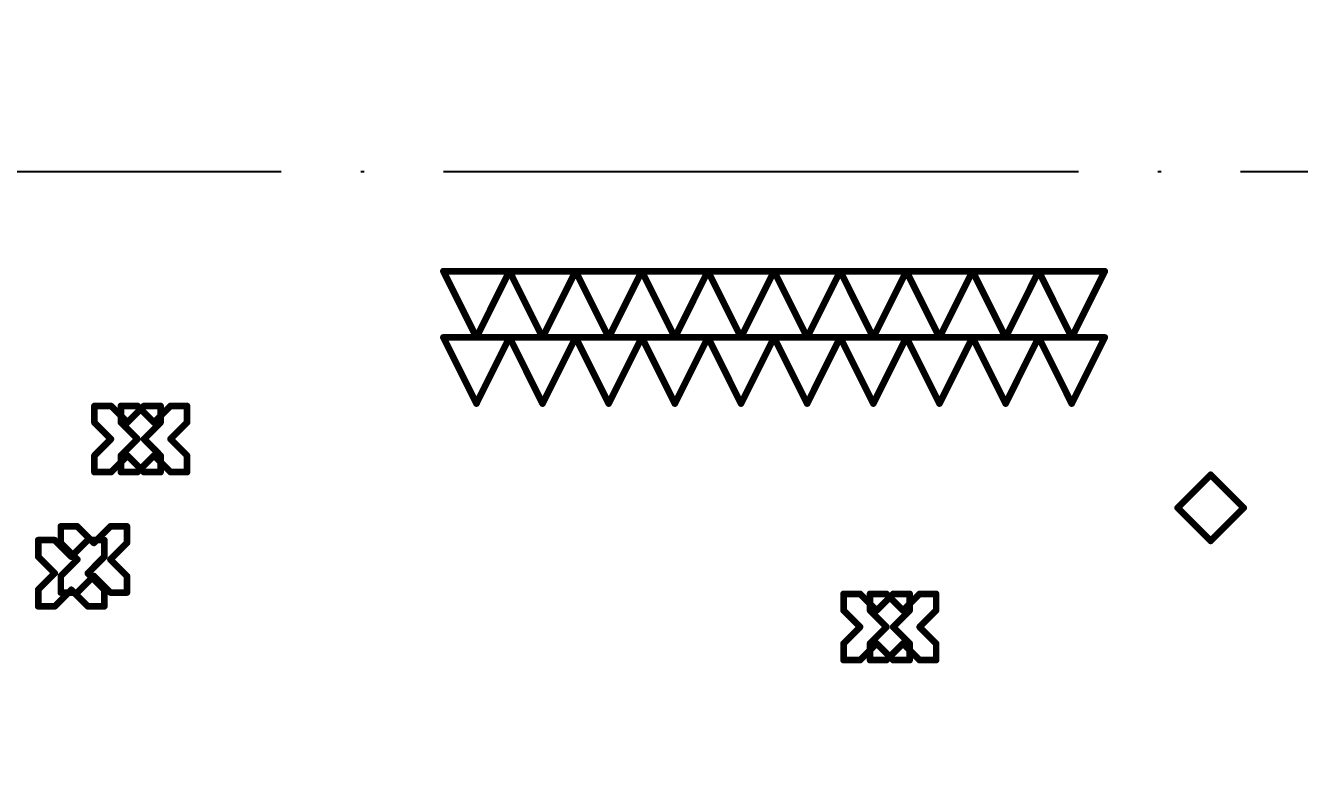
# Model space of a CAD drawing. Header units: millimetres. Extents: x -55 to 2039, y 0 to 512.
# Drawn here: x 291.12 to 329.64, y 322.42 to 344.72 of the extents above; entities that cross this region are included whole.
import ezdxf
from ezdxf import colors
from ezdxf.entities.mleader import LeaderData, LeaderLine
from ezdxf.enums import TextEntityAlignment as Align
from ezdxf.math import Vec2, Vec3

# ---------------------------------------------------------------- set-up
doc = ezdxf.new("R2010")
doc.units = ezdxf.units.MM
doc.linetypes.add('ACAD_ISO04W100', pattern=[30, 24, -3, 0, -3])
doc.linetypes.add('Сплошная', pattern=[0])
for name, color, linetype in [('Drill Drawing', 1, 'Continuous'), ('Виды', 30, 'Continuous'), ('Размеры', 121, 'Continuous')]:
    doc.layers.add(name, color=color, linetype=linetype)
doc.layers.add('текст', color=2, linetype='Continuous', lineweight=30)
doc.styles.add('GOST TYPE B', font='', dxfattribs={"height": 3.5})
doc.styles.get('GOST TYPE B').set_extended_font_data('GOST type B')

# ---------------------------------------------------------------- blocks, each defined once
blk = doc.blocks.new('Шероховатость')
at = {"lineweight": 50, "transparency": 16777216}
for p, q in [((-32.506, -11.445), (-28.785, -5)), ((-28.785, -5), (-5, -5)), ((-10.278, -11.581), (-7.16, -6.181)), ((-34.366, -8.223), (-32.506, -11.445)), ((-11.836, -8.881), (-10.278, -11.581))]:
    blk.add_line(p, q, dxfattribs=at)
at = {"layer": 'текст', "linetype": 'Continuous', "lineweight": 25, "transparency": 16777216, "insert": (-29.093, -6.142), "char_height": 5, "attachment_point": 1, "style": 'GOST TYPE B'}
blk.add_mtext_dynamic_manual_height_columns('Ra6,3{\\fGOST Type AU|b1|i0|c204|p2;(   )}', width=25.94731, gutter_width=17.5, heights=[0], dxfattribs=at)
blk = doc.blocks.new('_DotSmall')
at = {"color": 0, "linetype": 'ByBlock', "lineweight": 60, "const_width": 0.5}
blk.add_lwpolyline([(-0.0625, 0, 1), (0.0625, 0, 1)], format="xyb", close=True, dxfattribs=at)
blk = doc.blocks.new('Вид с →')
at = {"linetype": 'Continuous', "lineweight": 25, "transparency": 16777216}
for q in [(28.03, 4.046), (30.858, 4.046)]:
    blk.add_line((29.444, 2.632), q, dxfattribs=at)
blk.add_circle((32.944, 2.632), 3.5, dxfattribs=at)
blk.add_circle((32.944, 2.632), 3.5, dxfattribs=at)
at = {"linetype": 'Continuous', "lineweight": 50, "transparency": 16777216, "style": 'GOST TYPE B'}
blk.add_attdef('ВИД(_:_)', text='', height=7, dxfattribs=at).set_placement((27.226, 3.5), align=Align.MIDDLE_RIGHT)

msp = doc.modelspace()

# ---------------------------------------------------------------- linework, layer by layer
at = {"layer": 'Drill Drawing'}
for points in [[(303.7556, 337.2965, 0.2, 0.2, 0), (305.7556, 337.2965, 0.2, 0.2, 0)], [(303.7556, 337.2965, 0.2, 0.2, 0), (304.7556, 335.2965, 0.2, 0.2, 0)], [(304.7556, 335.2965, 0.2, 0.2, 0), (305.7556, 337.2965, 0.2, 0.2, 0)], [(305.7556, 337.2965, 0.2, 0.2, 0), (307.7556, 337.2965, 0.2, 0.2, 0)], [(305.7556, 337.2965, 0.2, 0.2, 0), (306.7556, 335.2965, 0.2, 0.2, 0)], [(306.7556, 335.2965, 0.2, 0.2, 0), (307.7556, 337.2965, 0.2, 0.2, 0)], [(307.7556, 337.2965, 0.2, 0.2, 0), (309.7556, 337.2965, 0.2, 0.2, 0)], [(307.7556, 337.2965, 0.2, 0.2, 0), (308.7556, 335.2965, 0.2, 0.2, 0)], [(308.7556, 335.2965, 0.2, 0.2, 0), (309.7556, 337.2965, 0.2, 0.2, 0)], [(309.7556, 337.2965, 0.2, 0.2, 0), (311.7556, 337.2965, 0.2, 0.2, 0)], [(309.7556, 337.2965, 0.2, 0.2, 0), (310.7556, 335.2965, 0.2, 0.2, 0)], [(310.7556, 335.2965, 0.2, 0.2, 0), (311.7556, 337.2965, 0.2, 0.2, 0)], [(311.7556, 337.2965, 0.2, 0.2, 0), (313.7556, 337.2965, 0.2, 0.2, 0)], [(311.7556, 337.2965, 0.2, 0.2, 0), (312.7556, 335.2965, 0.2, 0.2, 0)], [(312.7556, 335.2965, 0.2, 0.2, 0), (313.7556, 337.2965, 0.2, 0.2, 0)], [(313.7556, 337.2965, 0.2, 0.2, 0), (315.7556, 337.2965, 0.2, 0.2, 0)], [(313.7556, 337.2965, 0.2, 0.2, 0), (314.7556, 335.2965, 0.2, 0.2, 0)], [(314.7556, 335.2965, 0.2, 0.2, 0), (315.7556, 337.2965, 0.2, 0.2, 0)], [(315.7556, 337.2965, 0.2, 0.2, 0), (317.7556, 337.2965, 0.2, 0.2, 0)], [(315.7556, 337.2965, 0.2, 0.2, 0), (316.7556, 335.2965, 0.2, 0.2, 0)], [(316.7556, 335.2965, 0.2, 0.2, 0), (317.7556, 337.2965, 0.2, 0.2, 0)], [(317.7556, 337.2965, 0.2, 0.2, 0), (319.7556, 337.2965, 0.2, 0.2, 0)], [(317.7556, 337.2965, 0.2, 0.2, 0), (318.7556, 335.2965, 0.2, 0.2, 0)], [(318.7556, 335.2965, 0.2, 0.2, 0), (319.7556, 337.2965, 0.2, 0.2, 0)], [(319.7556, 337.2965, 0.2, 0.2, 0), (321.7556, 337.2965, 0.2, 0.2, 0)], [(319.7556, 337.2965, 0.2, 0.2, 0), (320.7556, 335.2965, 0.2, 0.2, 0)], [(320.7556, 335.2965, 0.2, 0.2, 0), (321.7556, 337.2965, 0.2, 0.2, 0)], [(321.7556, 337.2965, 0.2, 0.2, 0), (323.7556, 337.2965, 0.2, 0.2, 0)], [(321.7556, 337.2965, 0.2, 0.2, 0), (322.7556, 335.2965, 0.2, 0.2, 0)], [(322.7556, 335.2965, 0.2, 0.2, 0), (323.7556, 337.2965, 0.2, 0.2, 0)], [(303.7556, 335.2965, 0.2, 0.2, 0), (305.7556, 335.2965, 0.2, 0.2, 0)], [(303.7556, 335.2965, 0.2, 0.2, 0), (304.7556, 333.2965, 0.2, 0.2, 0)], [(304.7556, 333.2965, 0.2, 0.2, 0), (305.7556, 335.2965, 0.2, 0.2, 0)], [(305.7556, 335.2965, 0.2, 0.2, 0), (307.7556, 335.2965, 0.2, 0.2, 0)], [(305.7556, 335.2965, 0.2, 0.2, 0), (306.7556, 333.2965, 0.2, 0.2, 0)], [(306.7556, 333.2965, 0.2, 0.2, 0), (307.7556, 335.2965, 0.2, 0.2, 0)], [(307.7556, 335.2965, 0.2, 0.2, 0), (309.7556, 335.2965, 0.2, 0.2, 0)], [(307.7556, 335.2965, 0.2, 0.2, 0), (308.7556, 333.2965, 0.2, 0.2, 0)], [(308.7556, 333.2965, 0.2, 0.2, 0), (309.7556, 335.2965, 0.2, 0.2, 0)], [(309.7556, 335.2965, 0.2, 0.2, 0), (311.7556, 335.2965, 0.2, 0.2, 0)], [(309.7556, 335.2965, 0.2, 0.2, 0), (310.7556, 333.2965, 0.2, 0.2, 0)], [(310.7556, 333.2965, 0.2, 0.2, 0), (311.7556, 335.2965, 0.2, 0.2, 0)], [(311.7556, 335.2965, 0.2, 0.2, 0), (313.7556, 335.2965, 0.2, 0.2, 0)], [(311.7556, 335.2965, 0.2, 0.2, 0), (312.7556, 333.2965, 0.2, 0.2, 0)], [(312.7556, 333.2965, 0.2, 0.2, 0), (313.7556, 335.2965, 0.2, 0.2, 0)], [(313.7556, 335.2965, 0.2, 0.2, 0), (315.7556, 335.2965, 0.2, 0.2, 0)], [(313.7556, 335.2965, 0.2, 0.2, 0), (314.7556, 333.2965, 0.2, 0.2, 0)], [(314.7556, 333.2965, 0.2, 0.2, 0), (315.7556, 335.2965, 0.2, 0.2, 0)], [(315.7556, 335.2965, 0.2, 0.2, 0), (317.7556, 335.2965, 0.2, 0.2, 0)], [(315.7556, 335.2965, 0.2, 0.2, 0), (316.7556, 333.2965, 0.2, 0.2, 0)], [(316.7556, 333.2965, 0.2, 0.2, 0), (317.7556, 335.2965, 0.2, 0.2, 0)], [(317.7556, 335.2965, 0.2, 0.2, 0), (319.7556, 335.2965, 0.2, 0.2, 0)], [(317.7556, 335.2965, 0.2, 0.2, 0), (318.7556, 333.2965, 0.2, 0.2, 0)], [(318.7556, 333.2965, 0.2, 0.2, 0), (319.7556, 335.2965, 0.2, 0.2, 0)], [(319.7556, 335.2965, 0.2, 0.2, 0), (321.7556, 335.2965, 0.2, 0.2, 0)], [(319.7556, 335.2965, 0.2, 0.2, 0), (320.7556, 333.2965, 0.2, 0.2, 0)], [(320.7556, 333.2965, 0.2, 0.2, 0), (321.7556, 335.2965, 0.2, 0.2, 0)], [(321.7556, 335.2965, 0.2, 0.2, 0), (323.7556, 335.2965, 0.2, 0.2, 0)], [(321.7556, 335.2965, 0.2, 0.2, 0), (322.7556, 333.2965, 0.2, 0.2, 0)], [(322.7556, 333.2965, 0.2, 0.2, 0), (323.7556, 335.2965, 0.2, 0.2, 0)], [(293.2056, 332.7256, 0.2, 0.2, 0), (293.2056, 333.2256, 0.2, 0.2, 0)], [(293.2056, 333.2256, 0.2, 0.2, 0), (293.7056, 333.2256, 0.2, 0.2, 0)], [(293.7056, 333.2256, 0.2, 0.2, 0), (294.2056, 332.7256, 0.2, 0.2, 0)], [(294.0056, 332.7256, 0.2, 0.2, 0), (294.0056, 333.2256, 0.2, 0.2, 0)], [(294.0056, 333.2256, 0.2, 0.2, 0), (294.5056, 333.2256, 0.2, 0.2, 0)], [(294.2056, 332.7256, 0.2, 0.2, 0), (294.7056, 333.2256, 0.2, 0.2, 0)], [(294.5056, 333.2256, 0.2, 0.2, 0), (295.0056, 332.7256, 0.2, 0.2, 0)], [(294.7056, 333.2256, 0.2, 0.2, 0), (295.2056, 333.2256, 0.2, 0.2, 0)], [(295.0056, 332.7256, 0.2, 0.2, 0), (295.5056, 333.2256, 0.2, 0.2, 0)], [(295.2056, 332.7256, 0.2, 0.2, 0), (295.2056, 333.2256, 0.2, 0.2, 0)], [(295.5056, 333.2256, 0.2, 0.2, 0), (296.0056, 333.2256, 0.2, 0.2, 0)], [(296.0056, 332.7256, 0.2, 0.2, 0), (296.0056, 333.2256, 0.2, 0.2, 0)], [(293.2056, 332.7256, 0.2, 0.2, 0), (293.7056, 332.2256, 0.2, 0.2, 0)], [(294.0056, 332.7256, 0.2, 0.2, 0), (294.5056, 332.2256, 0.2, 0.2, 0)], [(294.7056, 332.2256, 0.2, 0.2, 0), (295.2056, 332.7256, 0.2, 0.2, 0)], [(295.5056, 332.2256, 0.2, 0.2, 0), (296.0056, 332.7256, 0.2, 0.2, 0)], [(293.2056, 331.7256, 0.2, 0.2, 0), (293.7056, 332.2256, 0.2, 0.2, 0)], [(294.0056, 331.7256, 0.2, 0.2, 0), (294.5056, 332.2256, 0.2, 0.2, 0)], [(294.7056, 332.2256, 0.2, 0.2, 0), (295.2056, 331.7256, 0.2, 0.2, 0)], [(295.5056, 332.2256, 0.2, 0.2, 0), (296.0056, 331.7256, 0.2, 0.2, 0)], [(293.2056, 331.2256, 0.2, 0.2, 0), (293.2056, 331.7256, 0.2, 0.2, 0)], [(293.7056, 331.2256, 0.2, 0.2, 0), (294.2056, 331.7256, 0.2, 0.2, 0)], [(294.0056, 331.2256, 0.2, 0.2, 0), (294.0056, 331.7256, 0.2, 0.2, 0)], [(294.2056, 331.7256, 0.2, 0.2, 0), (294.7056, 331.2256, 0.2, 0.2, 0)], [(294.5056, 331.2256, 0.2, 0.2, 0), (295.0056, 331.7256, 0.2, 0.2, 0)], [(295.0056, 331.7256, 0.2, 0.2, 0), (295.5056, 331.2256, 0.2, 0.2, 0)], [(295.2056, 331.2256, 0.2, 0.2, 0), (295.2056, 331.7256, 0.2, 0.2, 0)], [(296.0056, 331.2256, 0.2, 0.2, 0), (296.0056, 331.7256, 0.2, 0.2, 0)], [(293.2056, 331.2256, 0.2, 0.2, 0), (293.7056, 331.2256, 0.2, 0.2, 0)], [(294.0056, 331.2256, 0.2, 0.2, 0), (294.5056, 331.2256, 0.2, 0.2, 0)], [(294.7056, 331.2256, 0.2, 0.2, 0), (295.2056, 331.2256, 0.2, 0.2, 0)], [(295.5056, 331.2256, 0.2, 0.2, 0), (296.0056, 331.2256, 0.2, 0.2, 0)], [(325.9556, 330.147, 0.2, 0.2, 0), (326.9556, 331.147, 0.2, 0.2, 0)], [(326.9556, 331.147, 0.2, 0.2, 0), (327.9556, 330.147, 0.2, 0.2, 0)], [(325.9556, 330.147, 0.2, 0.2, 0), (326.9556, 329.147, 0.2, 0.2, 0)], [(326.9556, 329.147, 0.2, 0.2, 0), (327.9556, 330.147, 0.2, 0.2, 0)], [(292.1895, 329.0865, 0.2, 0.2, 0), (292.1895, 329.5865, 0.2, 0.2, 0)], [(292.1895, 329.5865, 0.2, 0.2, 0), (292.6895, 329.5865, 0.2, 0.2, 0)], [(292.6895, 329.5865, 0.2, 0.2, 0), (293.1895, 329.0865, 0.2, 0.2, 0)], [(293.1895, 329.0865, 0.2, 0.2, 0), (293.6895, 329.5865, 0.2, 0.2, 0)], [(293.6895, 329.5865, 0.2, 0.2, 0), (294.1895, 329.5865, 0.2, 0.2, 0)], [(294.1895, 329.0865, 0.2, 0.2, 0), (294.1895, 329.5865, 0.2, 0.2, 0)], [(291.5056, 328.6715, 0.2, 0.2, 0), (291.5056, 329.1715, 0.2, 0.2, 0)], [(291.5056, 329.1715, 0.2, 0.2, 0), (292.0056, 329.1715, 0.2, 0.2, 0)], [(292.0056, 329.1715, 0.2, 0.2, 0), (292.5056, 328.6715, 0.2, 0.2, 0)], [(292.1895, 329.0865, 0.2, 0.2, 0), (292.6895, 328.5865, 0.2, 0.2, 0)], [(292.5056, 328.6715, 0.2, 0.2, 0), (293.0056, 329.1715, 0.2, 0.2, 0)], [(293.0056, 329.1715, 0.2, 0.2, 0), (293.5056, 329.1715, 0.2, 0.2, 0)], [(293.5056, 328.6715, 0.2, 0.2, 0), (293.5056, 329.1715, 0.2, 0.2, 0)], [(293.6895, 328.5865, 0.2, 0.2, 0), (294.1895, 329.0865, 0.2, 0.2, 0)], [(291.5056, 328.6715, 0.2, 0.2, 0), (292.0056, 328.1715, 0.2, 0.2, 0)], [(292.1895, 328.0865, 0.2, 0.2, 0), (292.6895, 328.5865, 0.2, 0.2, 0)], [(293.0056, 328.1715, 0.2, 0.2, 0), (293.5056, 328.6715, 0.2, 0.2, 0)], [(293.6895, 328.5865, 0.2, 0.2, 0), (294.1895, 328.0865, 0.2, 0.2, 0)], [(291.5056, 327.6715, 0.2, 0.2, 0), (292.0056, 328.1715, 0.2, 0.2, 0)], [(293.0056, 328.1715, 0.2, 0.2, 0), (293.5056, 327.6715, 0.2, 0.2, 0)], [(292.1895, 327.5865, 0.2, 0.2, 0), (292.1895, 328.0865, 0.2, 0.2, 0)], [(292.6895, 327.5865, 0.2, 0.2, 0), (293.1895, 328.0865, 0.2, 0.2, 0)], [(293.1895, 328.0865, 0.2, 0.2, 0), (293.6895, 327.5865, 0.2, 0.2, 0)], [(294.1895, 327.5865, 0.2, 0.2, 0), (294.1895, 328.0865, 0.2, 0.2, 0)], [(291.5056, 327.1715, 0.2, 0.2, 0), (291.5056, 327.6715, 0.2, 0.2, 0)], [(292.0056, 327.1715, 0.2, 0.2, 0), (292.5056, 327.6715, 0.2, 0.2, 0)], [(292.1895, 327.5865, 0.2, 0.2, 0), (292.6895, 327.5865, 0.2, 0.2, 0)], [(292.5056, 327.6715, 0.2, 0.2, 0), (293.0056, 327.1715, 0.2, 0.2, 0)], [(293.5056, 327.1715, 0.2, 0.2, 0), (293.5056, 327.6715, 0.2, 0.2, 0)], [(293.6895, 327.5865, 0.2, 0.2, 0), (294.1895, 327.5865, 0.2, 0.2, 0)], [(315.8556, 327.0465, 0.2, 0.2, 0), (315.8556, 327.5465, 0.2, 0.2, 0)], [(315.8556, 327.5465, 0.2, 0.2, 0), (316.3556, 327.5465, 0.2, 0.2, 0)], [(316.3556, 327.5465, 0.2, 0.2, 0), (316.8556, 327.0465, 0.2, 0.2, 0)], [(316.6556, 327.0465, 0.2, 0.2, 0), (316.6556, 327.5465, 0.2, 0.2, 0)], [(316.6556, 327.5465, 0.2, 0.2, 0), (317.1556, 327.5465, 0.2, 0.2, 0)], [(316.8556, 327.0465, 0.2, 0.2, 0), (317.3556, 327.5465, 0.2, 0.2, 0)], [(317.1556, 327.5465, 0.2, 0.2, 0), (317.6556, 327.0465, 0.2, 0.2, 0)], [(317.3556, 327.5465, 0.2, 0.2, 0), (317.8556, 327.5465, 0.2, 0.2, 0)], [(317.6556, 327.0465, 0.2, 0.2, 0), (318.1556, 327.5465, 0.2, 0.2, 0)], [(317.8556, 327.0465, 0.2, 0.2, 0), (317.8556, 327.5465, 0.2, 0.2, 0)], [(318.1556, 327.5465, 0.2, 0.2, 0), (318.6556, 327.5465, 0.2, 0.2, 0)], [(318.6556, 327.0465, 0.2, 0.2, 0), (318.6556, 327.5465, 0.2, 0.2, 0)], [(291.5056, 327.1715, 0.2, 0.2, 0), (292.0056, 327.1715, 0.2, 0.2, 0)], [(293.0056, 327.1715, 0.2, 0.2, 0), (293.5056, 327.1715, 0.2, 0.2, 0)], [(315.8556, 327.0465, 0.2, 0.2, 0), (316.3556, 326.5465, 0.2, 0.2, 0)], [(316.6556, 327.0465, 0.2, 0.2, 0), (317.1556, 326.5465, 0.2, 0.2, 0)], [(317.3556, 326.5465, 0.2, 0.2, 0), (317.8556, 327.0465, 0.2, 0.2, 0)], [(318.1556, 326.5465, 0.2, 0.2, 0), (318.6556, 327.0465, 0.2, 0.2, 0)], [(315.8556, 326.0465, 0.2, 0.2, 0), (316.3556, 326.5465, 0.2, 0.2, 0)], [(316.6556, 326.0465, 0.2, 0.2, 0), (317.1556, 326.5465, 0.2, 0.2, 0)], [(317.3556, 326.5465, 0.2, 0.2, 0), (317.8556, 326.0465, 0.2, 0.2, 0)], [(318.1556, 326.5465, 0.2, 0.2, 0), (318.6556, 326.0465, 0.2, 0.2, 0)], [(315.8556, 325.5465, 0.2, 0.2, 0), (315.8556, 326.0465, 0.2, 0.2, 0)], [(316.3556, 325.5465, 0.2, 0.2, 0), (316.8556, 326.0465, 0.2, 0.2, 0)], [(316.6556, 325.5465, 0.2, 0.2, 0), (316.6556, 326.0465, 0.2, 0.2, 0)], [(316.8556, 326.0465, 0.2, 0.2, 0), (317.3556, 325.5465, 0.2, 0.2, 0)], [(317.1556, 325.5465, 0.2, 0.2, 0), (317.6556, 326.0465, 0.2, 0.2, 0)], [(317.6556, 326.0465, 0.2, 0.2, 0), (318.1556, 325.5465, 0.2, 0.2, 0)], [(317.8556, 325.5465, 0.2, 0.2, 0), (317.8556, 326.0465, 0.2, 0.2, 0)], [(318.6556, 325.5465, 0.2, 0.2, 0), (318.6556, 326.0465, 0.2, 0.2, 0)], [(315.8556, 325.5465, 0.2, 0.2, 0), (316.3556, 325.5465, 0.2, 0.2, 0)], [(316.6556, 325.5465, 0.2, 0.2, 0), (317.1556, 325.5465, 0.2, 0.2, 0)], [(317.3556, 325.5465, 0.2, 0.2, 0), (317.8556, 325.5465, 0.2, 0.2, 0)], [(318.1556, 325.5465, 0.2, 0.2, 0), (318.6556, 325.5465, 0.2, 0.2, 0)]]:
    msp.add_lwpolyline(points, format="xyseb", dxfattribs=at)
for points in [[(303.7056, 337.2965, 0.1, 0.1, 1), (303.8056, 337.2965, 0.1, 0.1, 1)], [(303.7056, 337.2965, 0.1, 0.1, 1), (303.8056, 337.2965, 0.1, 0.1, 1)], [(305.7056, 337.2965, 0.1, 0.1, 1), (305.8056, 337.2965, 0.1, 0.1, 1)], [(305.7056, 337.2965, 0.1, 0.1, 1), (305.8056, 337.2965, 0.1, 0.1, 1)], [(305.7056, 337.2965, 0.1, 0.1, 1), (305.8056, 337.2965, 0.1, 0.1, 1)], [(305.7056, 337.2965, 0.1, 0.1, 1), (305.8056, 337.2965, 0.1, 0.1, 1)], [(307.7056, 337.2965, 0.1, 0.1, 1), (307.8056, 337.2965, 0.1, 0.1, 1)], [(307.7056, 337.2965, 0.1, 0.1, 1), (307.8056, 337.2965, 0.1, 0.1, 1)], [(307.7056, 337.2965, 0.1, 0.1, 1), (307.8056, 337.2965, 0.1, 0.1, 1)], [(307.7056, 337.2965, 0.1, 0.1, 1), (307.8056, 337.2965, 0.1, 0.1, 1)], [(309.7056, 337.2965, 0.1, 0.1, 1), (309.8056, 337.2965, 0.1, 0.1, 1)], [(309.7056, 337.2965, 0.1, 0.1, 1), (309.8056, 337.2965, 0.1, 0.1, 1)], [(309.7056, 337.2965, 0.1, 0.1, 1), (309.8056, 337.2965, 0.1, 0.1, 1)], [(309.7056, 337.2965, 0.1, 0.1, 1), (309.8056, 337.2965, 0.1, 0.1, 1)], [(311.7056, 337.2965, 0.1, 0.1, 1), (311.8056, 337.2965, 0.1, 0.1, 1)], [(311.7056, 337.2965, 0.1, 0.1, 1), (311.8056, 337.2965, 0.1, 0.1, 1)], [(311.7056, 337.2965, 0.1, 0.1, 1), (311.8056, 337.2965, 0.1, 0.1, 1)], [(311.7056, 337.2965, 0.1, 0.1, 1), (311.8056, 337.2965, 0.1, 0.1, 1)], [(313.7056, 337.2965, 0.1, 0.1, 1), (313.8056, 337.2965, 0.1, 0.1, 1)], [(313.7056, 337.2965, 0.1, 0.1, 1), (313.8056, 337.2965, 0.1, 0.1, 1)], [(313.7056, 337.2965, 0.1, 0.1, 1), (313.8056, 337.2965, 0.1, 0.1, 1)], [(313.7056, 337.2965, 0.1, 0.1, 1), (313.8056, 337.2965, 0.1, 0.1, 1)], [(315.7056, 337.2965, 0.1, 0.1, 1), (315.8056, 337.2965, 0.1, 0.1, 1)], [(315.7056, 337.2965, 0.1, 0.1, 1), (315.8056, 337.2965, 0.1, 0.1, 1)], [(315.7056, 337.2965, 0.1, 0.1, 1), (315.8056, 337.2965, 0.1, 0.1, 1)], [(315.7056, 337.2965, 0.1, 0.1, 1), (315.8056, 337.2965, 0.1, 0.1, 1)], [(317.7056, 337.2965, 0.1, 0.1, 1), (317.8056, 337.2965, 0.1, 0.1, 1)], [(317.7056, 337.2965, 0.1, 0.1, 1), (317.8056, 337.2965, 0.1, 0.1, 1)], [(317.7056, 337.2965, 0.1, 0.1, 1), (317.8056, 337.2965, 0.1, 0.1, 1)], [(317.7056, 337.2965, 0.1, 0.1, 1), (317.8056, 337.2965, 0.1, 0.1, 1)], [(319.7056, 337.2965, 0.1, 0.1, 1), (319.8056, 337.2965, 0.1, 0.1, 1)], [(319.7056, 337.2965, 0.1, 0.1, 1), (319.8056, 337.2965, 0.1, 0.1, 1)], [(319.7056, 337.2965, 0.1, 0.1, 1), (319.8056, 337.2965, 0.1, 0.1, 1)], [(319.7056, 337.2965, 0.1, 0.1, 1), (319.8056, 337.2965, 0.1, 0.1, 1)], [(321.7056, 337.2965, 0.1, 0.1, 1), (321.8056, 337.2965, 0.1, 0.1, 1)], [(321.7056, 337.2965, 0.1, 0.1, 1), (321.8056, 337.2965, 0.1, 0.1, 1)], [(321.7056, 337.2965, 0.1, 0.1, 1), (321.8056, 337.2965, 0.1, 0.1, 1)], [(321.7056, 337.2965, 0.1, 0.1, 1), (321.8056, 337.2965, 0.1, 0.1, 1)], [(323.7056, 337.2965, 0.1, 0.1, 1), (323.8056, 337.2965, 0.1, 0.1, 1)], [(323.7056, 337.2965, 0.1, 0.1, 1), (323.8056, 337.2965, 0.1, 0.1, 1)], [(303.7056, 335.2965, 0.1, 0.1, 1), (303.8056, 335.2965, 0.1, 0.1, 1)], [(303.7056, 335.2965, 0.1, 0.1, 1), (303.8056, 335.2965, 0.1, 0.1, 1)], [(304.7056, 335.2965, 0.1, 0.1, 1), (304.8056, 335.2965, 0.1, 0.1, 1)], [(304.7056, 335.2965, 0.1, 0.1, 1), (304.8056, 335.2965, 0.1, 0.1, 1)], [(305.7056, 335.2965, 0.1, 0.1, 1), (305.8056, 335.2965, 0.1, 0.1, 1)], [(305.7056, 335.2965, 0.1, 0.1, 1), (305.8056, 335.2965, 0.1, 0.1, 1)], [(305.7056, 335.2965, 0.1, 0.1, 1), (305.8056, 335.2965, 0.1, 0.1, 1)], [(305.7056, 335.2965, 0.1, 0.1, 1), (305.8056, 335.2965, 0.1, 0.1, 1)], [(306.7056, 335.2965, 0.1, 0.1, 1), (306.8056, 335.2965, 0.1, 0.1, 1)], [(306.7056, 335.2965, 0.1, 0.1, 1), (306.8056, 335.2965, 0.1, 0.1, 1)], [(307.7056, 335.2965, 0.1, 0.1, 1), (307.8056, 335.2965, 0.1, 0.1, 1)], [(307.7056, 335.2965, 0.1, 0.1, 1), (307.8056, 335.2965, 0.1, 0.1, 1)], [(307.7056, 335.2965, 0.1, 0.1, 1), (307.8056, 335.2965, 0.1, 0.1, 1)], [(307.7056, 335.2965, 0.1, 0.1, 1), (307.8056, 335.2965, 0.1, 0.1, 1)], [(308.7056, 335.2965, 0.1, 0.1, 1), (308.8056, 335.2965, 0.1, 0.1, 1)], [(308.7056, 335.2965, 0.1, 0.1, 1), (308.8056, 335.2965, 0.1, 0.1, 1)], [(309.7056, 335.2965, 0.1, 0.1, 1), (309.8056, 335.2965, 0.1, 0.1, 1)], [(309.7056, 335.2965, 0.1, 0.1, 1), (309.8056, 335.2965, 0.1, 0.1, 1)], [(309.7056, 335.2965, 0.1, 0.1, 1), (309.8056, 335.2965, 0.1, 0.1, 1)], [(309.7056, 335.2965, 0.1, 0.1, 1), (309.8056, 335.2965, 0.1, 0.1, 1)], [(310.7056, 335.2965, 0.1, 0.1, 1), (310.8056, 335.2965, 0.1, 0.1, 1)], [(310.7056, 335.2965, 0.1, 0.1, 1), (310.8056, 335.2965, 0.1, 0.1, 1)], [(311.7056, 335.2965, 0.1, 0.1, 1), (311.8056, 335.2965, 0.1, 0.1, 1)], [(311.7056, 335.2965, 0.1, 0.1, 1), (311.8056, 335.2965, 0.1, 0.1, 1)], [(311.7056, 335.2965, 0.1, 0.1, 1), (311.8056, 335.2965, 0.1, 0.1, 1)], [(311.7056, 335.2965, 0.1, 0.1, 1), (311.8056, 335.2965, 0.1, 0.1, 1)], [(312.7056, 335.2965, 0.1, 0.1, 1), (312.8056, 335.2965, 0.1, 0.1, 1)], [(312.7056, 335.2965, 0.1, 0.1, 1), (312.8056, 335.2965, 0.1, 0.1, 1)], [(313.7056, 335.2965, 0.1, 0.1, 1), (313.8056, 335.2965, 0.1, 0.1, 1)], [(313.7056, 335.2965, 0.1, 0.1, 1), (313.8056, 335.2965, 0.1, 0.1, 1)], [(313.7056, 335.2965, 0.1, 0.1, 1), (313.8056, 335.2965, 0.1, 0.1, 1)], [(313.7056, 335.2965, 0.1, 0.1, 1), (313.8056, 335.2965, 0.1, 0.1, 1)], [(314.7056, 335.2965, 0.1, 0.1, 1), (314.8056, 335.2965, 0.1, 0.1, 1)], [(314.7056, 335.2965, 0.1, 0.1, 1), (314.8056, 335.2965, 0.1, 0.1, 1)], [(315.7056, 335.2965, 0.1, 0.1, 1), (315.8056, 335.2965, 0.1, 0.1, 1)], [(315.7056, 335.2965, 0.1, 0.1, 1), (315.8056, 335.2965, 0.1, 0.1, 1)], [(315.7056, 335.2965, 0.1, 0.1, 1), (315.8056, 335.2965, 0.1, 0.1, 1)], [(315.7056, 335.2965, 0.1, 0.1, 1), (315.8056, 335.2965, 0.1, 0.1, 1)], [(316.7056, 335.2965, 0.1, 0.1, 1), (316.8056, 335.2965, 0.1, 0.1, 1)], [(316.7056, 335.2965, 0.1, 0.1, 1), (316.8056, 335.2965, 0.1, 0.1, 1)], [(317.7056, 335.2965, 0.1, 0.1, 1), (317.8056, 335.2965, 0.1, 0.1, 1)], [(317.7056, 335.2965, 0.1, 0.1, 1), (317.8056, 335.2965, 0.1, 0.1, 1)], [(317.7056, 335.2965, 0.1, 0.1, 1), (317.8056, 335.2965, 0.1, 0.1, 1)], [(317.7056, 335.2965, 0.1, 0.1, 1), (317.8056, 335.2965, 0.1, 0.1, 1)], [(318.7056, 335.2965, 0.1, 0.1, 1), (318.8056, 335.2965, 0.1, 0.1, 1)], [(318.7056, 335.2965, 0.1, 0.1, 1), (318.8056, 335.2965, 0.1, 0.1, 1)], [(319.7056, 335.2965, 0.1, 0.1, 1), (319.8056, 335.2965, 0.1, 0.1, 1)], [(319.7056, 335.2965, 0.1, 0.1, 1), (319.8056, 335.2965, 0.1, 0.1, 1)], [(319.7056, 335.2965, 0.1, 0.1, 1), (319.8056, 335.2965, 0.1, 0.1, 1)], [(319.7056, 335.2965, 0.1, 0.1, 1), (319.8056, 335.2965, 0.1, 0.1, 1)], [(320.7056, 335.2965, 0.1, 0.1, 1), (320.8056, 335.2965, 0.1, 0.1, 1)], [(320.7056, 335.2965, 0.1, 0.1, 1), (320.8056, 335.2965, 0.1, 0.1, 1)], [(321.7056, 335.2965, 0.1, 0.1, 1), (321.8056, 335.2965, 0.1, 0.1, 1)], [(321.7056, 335.2965, 0.1, 0.1, 1), (321.8056, 335.2965, 0.1, 0.1, 1)], [(321.7056, 335.2965, 0.1, 0.1, 1), (321.8056, 335.2965, 0.1, 0.1, 1)], [(321.7056, 335.2965, 0.1, 0.1, 1), (321.8056, 335.2965, 0.1, 0.1, 1)], [(322.7056, 335.2965, 0.1, 0.1, 1), (322.8056, 335.2965, 0.1, 0.1, 1)], [(322.7056, 335.2965, 0.1, 0.1, 1), (322.8056, 335.2965, 0.1, 0.1, 1)], [(323.7056, 335.2965, 0.1, 0.1, 1), (323.8056, 335.2965, 0.1, 0.1, 1)], [(323.7056, 335.2965, 0.1, 0.1, 1), (323.8056, 335.2965, 0.1, 0.1, 1)], [(293.1556, 333.2256, 0.1, 0.1, 1), (293.2556, 333.2256, 0.1, 0.1, 1)], [(293.1556, 333.2256, 0.1, 0.1, 1), (293.2556, 333.2256, 0.1, 0.1, 1)], [(293.6556, 333.2256, 0.1, 0.1, 1), (293.7556, 333.2256, 0.1, 0.1, 1)], [(293.6556, 333.2256, 0.1, 0.1, 1), (293.7556, 333.2256, 0.1, 0.1, 1)], [(293.9556, 333.2256, 0.1, 0.1, 1), (294.0556, 333.2256, 0.1, 0.1, 1)], [(293.9556, 333.2256, 0.1, 0.1, 1), (294.0556, 333.2256, 0.1, 0.1, 1)], [(294.4556, 333.2256, 0.1, 0.1, 1), (294.5556, 333.2256, 0.1, 0.1, 1)], [(294.4556, 333.2256, 0.1, 0.1, 1), (294.5556, 333.2256, 0.1, 0.1, 1)], [(294.6556, 333.2256, 0.1, 0.1, 1), (294.7556, 333.2256, 0.1, 0.1, 1)], [(294.6556, 333.2256, 0.1, 0.1, 1), (294.7556, 333.2256, 0.1, 0.1, 1)], [(295.1556, 333.2256, 0.1, 0.1, 1), (295.2556, 333.2256, 0.1, 0.1, 1)], [(295.1556, 333.2256, 0.1, 0.1, 1), (295.2556, 333.2256, 0.1, 0.1, 1)], [(295.4556, 333.2256, 0.1, 0.1, 1), (295.5556, 333.2256, 0.1, 0.1, 1)], [(295.4556, 333.2256, 0.1, 0.1, 1), (295.5556, 333.2256, 0.1, 0.1, 1)], [(295.9556, 333.2256, 0.1, 0.1, 1), (296.0556, 333.2256, 0.1, 0.1, 1)], [(295.9556, 333.2256, 0.1, 0.1, 1), (296.0556, 333.2256, 0.1, 0.1, 1)], [(304.7056, 333.2965, 0.1, 0.1, 1), (304.8056, 333.2965, 0.1, 0.1, 1)], [(304.7056, 333.2965, 0.1, 0.1, 1), (304.8056, 333.2965, 0.1, 0.1, 1)], [(306.7056, 333.2965, 0.1, 0.1, 1), (306.8056, 333.2965, 0.1, 0.1, 1)], [(306.7056, 333.2965, 0.1, 0.1, 1), (306.8056, 333.2965, 0.1, 0.1, 1)], [(308.7056, 333.2965, 0.1, 0.1, 1), (308.8056, 333.2965, 0.1, 0.1, 1)], [(308.7056, 333.2965, 0.1, 0.1, 1), (308.8056, 333.2965, 0.1, 0.1, 1)], [(310.7056, 333.2965, 0.1, 0.1, 1), (310.8056, 333.2965, 0.1, 0.1, 1)], [(310.7056, 333.2965, 0.1, 0.1, 1), (310.8056, 333.2965, 0.1, 0.1, 1)], [(312.7056, 333.2965, 0.1, 0.1, 1), (312.8056, 333.2965, 0.1, 0.1, 1)], [(312.7056, 333.2965, 0.1, 0.1, 1), (312.8056, 333.2965, 0.1, 0.1, 1)], [(314.7056, 333.2965, 0.1, 0.1, 1), (314.8056, 333.2965, 0.1, 0.1, 1)], [(314.7056, 333.2965, 0.1, 0.1, 1), (314.8056, 333.2965, 0.1, 0.1, 1)], [(316.7056, 333.2965, 0.1, 0.1, 1), (316.8056, 333.2965, 0.1, 0.1, 1)], [(316.7056, 333.2965, 0.1, 0.1, 1), (316.8056, 333.2965, 0.1, 0.1, 1)], [(318.7056, 333.2965, 0.1, 0.1, 1), (318.8056, 333.2965, 0.1, 0.1, 1)], [(318.7056, 333.2965, 0.1, 0.1, 1), (318.8056, 333.2965, 0.1, 0.1, 1)], [(320.7056, 333.2965, 0.1, 0.1, 1), (320.8056, 333.2965, 0.1, 0.1, 1)], [(320.7056, 333.2965, 0.1, 0.1, 1), (320.8056, 333.2965, 0.1, 0.1, 1)], [(322.7056, 333.2965, 0.1, 0.1, 1), (322.8056, 333.2965, 0.1, 0.1, 1)], [(322.7056, 333.2965, 0.1, 0.1, 1), (322.8056, 333.2965, 0.1, 0.1, 1)], [(293.1556, 332.7256, 0.1, 0.1, 1), (293.2556, 332.7256, 0.1, 0.1, 1)], [(293.1556, 332.7256, 0.1, 0.1, 1), (293.2556, 332.7256, 0.1, 0.1, 1)], [(293.9556, 332.7256, 0.1, 0.1, 1), (294.0556, 332.7256, 0.1, 0.1, 1)], [(293.9556, 332.7256, 0.1, 0.1, 1), (294.0556, 332.7256, 0.1, 0.1, 1)], [(294.1556, 332.7256, 0.1, 0.1, 1), (294.2556, 332.7256, 0.1, 0.1, 1)], [(294.1556, 332.7256, 0.1, 0.1, 1), (294.2556, 332.7256, 0.1, 0.1, 1)], [(294.9556, 332.7256, 0.1, 0.1, 1), (295.0556, 332.7256, 0.1, 0.1, 1)], [(294.9556, 332.7256, 0.1, 0.1, 1), (295.0556, 332.7256, 0.1, 0.1, 1)], [(295.1556, 332.7256, 0.1, 0.1, 1), (295.2556, 332.7256, 0.1, 0.1, 1)], [(295.1556, 332.7256, 0.1, 0.1, 1), (295.2556, 332.7256, 0.1, 0.1, 1)], [(295.9556, 332.7256, 0.1, 0.1, 1), (296.0556, 332.7256, 0.1, 0.1, 1)], [(295.9556, 332.7256, 0.1, 0.1, 1), (296.0556, 332.7256, 0.1, 0.1, 1)], [(293.6556, 332.2256, 0.1, 0.1, 1), (293.7556, 332.2256, 0.1, 0.1, 1)], [(293.6556, 332.2256, 0.1, 0.1, 1), (293.7556, 332.2256, 0.1, 0.1, 1)], [(294.4556, 332.2256, 0.1, 0.1, 1), (294.5556, 332.2256, 0.1, 0.1, 1)], [(294.4556, 332.2256, 0.1, 0.1, 1), (294.5556, 332.2256, 0.1, 0.1, 1)], [(294.6556, 332.2256, 0.1, 0.1, 1), (294.7556, 332.2256, 0.1, 0.1, 1)], [(294.6556, 332.2256, 0.1, 0.1, 1), (294.7556, 332.2256, 0.1, 0.1, 1)], [(295.4556, 332.2256, 0.1, 0.1, 1), (295.5556, 332.2256, 0.1, 0.1, 1)], [(295.4556, 332.2256, 0.1, 0.1, 1), (295.5556, 332.2256, 0.1, 0.1, 1)], [(293.1556, 331.7256, 0.1, 0.1, 1), (293.2556, 331.7256, 0.1, 0.1, 1)], [(293.1556, 331.7256, 0.1, 0.1, 1), (293.2556, 331.7256, 0.1, 0.1, 1)], [(293.9556, 331.7256, 0.1, 0.1, 1), (294.0556, 331.7256, 0.1, 0.1, 1)], [(293.9556, 331.7256, 0.1, 0.1, 1), (294.0556, 331.7256, 0.1, 0.1, 1)], [(294.1556, 331.7256, 0.1, 0.1, 1), (294.2556, 331.7256, 0.1, 0.1, 1)], [(294.1556, 331.7256, 0.1, 0.1, 1), (294.2556, 331.7256, 0.1, 0.1, 1)], [(294.9556, 331.7256, 0.1, 0.1, 1), (295.0556, 331.7256, 0.1, 0.1, 1)], [(294.9556, 331.7256, 0.1, 0.1, 1), (295.0556, 331.7256, 0.1, 0.1, 1)], [(295.1556, 331.7256, 0.1, 0.1, 1), (295.2556, 331.7256, 0.1, 0.1, 1)], [(295.1556, 331.7256, 0.1, 0.1, 1), (295.2556, 331.7256, 0.1, 0.1, 1)], [(295.9556, 331.7256, 0.1, 0.1, 1), (296.0556, 331.7256, 0.1, 0.1, 1)], [(295.9556, 331.7256, 0.1, 0.1, 1), (296.0556, 331.7256, 0.1, 0.1, 1)], [(293.1556, 331.2256, 0.1, 0.1, 1), (293.2556, 331.2256, 0.1, 0.1, 1)], [(293.1556, 331.2256, 0.1, 0.1, 1), (293.2556, 331.2256, 0.1, 0.1, 1)], [(293.6556, 331.2256, 0.1, 0.1, 1), (293.7556, 331.2256, 0.1, 0.1, 1)], [(293.6556, 331.2256, 0.1, 0.1, 1), (293.7556, 331.2256, 0.1, 0.1, 1)], [(293.9556, 331.2256, 0.1, 0.1, 1), (294.0556, 331.2256, 0.1, 0.1, 1)], [(293.9556, 331.2256, 0.1, 0.1, 1), (294.0556, 331.2256, 0.1, 0.1, 1)], [(294.4556, 331.2256, 0.1, 0.1, 1), (294.5556, 331.2256, 0.1, 0.1, 1)], [(294.4556, 331.2256, 0.1, 0.1, 1), (294.5556, 331.2256, 0.1, 0.1, 1)], [(294.6556, 331.2256, 0.1, 0.1, 1), (294.7556, 331.2256, 0.1, 0.1, 1)], [(294.6556, 331.2256, 0.1, 0.1, 1), (294.7556, 331.2256, 0.1, 0.1, 1)], [(295.1556, 331.2256, 0.1, 0.1, 1), (295.2556, 331.2256, 0.1, 0.1, 1)], [(295.1556, 331.2256, 0.1, 0.1, 1), (295.2556, 331.2256, 0.1, 0.1, 1)], [(295.4556, 331.2256, 0.1, 0.1, 1), (295.5556, 331.2256, 0.1, 0.1, 1)], [(295.4556, 331.2256, 0.1, 0.1, 1), (295.5556, 331.2256, 0.1, 0.1, 1)], [(295.9556, 331.2256, 0.1, 0.1, 1), (296.0556, 331.2256, 0.1, 0.1, 1)], [(295.9556, 331.2256, 0.1, 0.1, 1), (296.0556, 331.2256, 0.1, 0.1, 1)], [(326.9056, 331.147, 0.1, 0.1, 1), (327.0056, 331.147, 0.1, 0.1, 1)], [(326.9056, 331.147, 0.1, 0.1, 1), (327.0056, 331.147, 0.1, 0.1, 1)], [(325.9056, 330.147, 0.1, 0.1, 1), (326.0056, 330.147, 0.1, 0.1, 1)], [(325.9056, 330.147, 0.1, 0.1, 1), (326.0056, 330.147, 0.1, 0.1, 1)], [(327.9056, 330.147, 0.1, 0.1, 1), (328.0056, 330.147, 0.1, 0.1, 1)], [(327.9056, 330.147, 0.1, 0.1, 1), (328.0056, 330.147, 0.1, 0.1, 1)], [(292.1395, 329.5865, 0.1, 0.1, 1), (292.2395, 329.5865, 0.1, 0.1, 1)], [(292.1395, 329.5865, 0.1, 0.1, 1), (292.2395, 329.5865, 0.1, 0.1, 1)], [(292.6395, 329.5865, 0.1, 0.1, 1), (292.7395, 329.5865, 0.1, 0.1, 1)], [(292.6395, 329.5865, 0.1, 0.1, 1), (292.7395, 329.5865, 0.1, 0.1, 1)], [(293.6395, 329.5865, 0.1, 0.1, 1), (293.7395, 329.5865, 0.1, 0.1, 1)], [(293.6395, 329.5865, 0.1, 0.1, 1), (293.7395, 329.5865, 0.1, 0.1, 1)], [(294.1395, 329.5865, 0.1, 0.1, 1), (294.2395, 329.5865, 0.1, 0.1, 1)], [(294.1395, 329.5865, 0.1, 0.1, 1), (294.2395, 329.5865, 0.1, 0.1, 1)], [(291.4556, 329.1715, 0.1, 0.1, 1), (291.5556, 329.1715, 0.1, 0.1, 1)], [(291.4556, 329.1715, 0.1, 0.1, 1), (291.5556, 329.1715, 0.1, 0.1, 1)], [(291.9556, 329.1715, 0.1, 0.1, 1), (292.0556, 329.1715, 0.1, 0.1, 1)], [(291.9556, 329.1715, 0.1, 0.1, 1), (292.0556, 329.1715, 0.1, 0.1, 1)], [(292.1395, 329.0865, 0.1, 0.1, 1), (292.2395, 329.0865, 0.1, 0.1, 1)], [(292.1395, 329.0865, 0.1, 0.1, 1), (292.2395, 329.0865, 0.1, 0.1, 1)], [(292.9556, 329.1715, 0.1, 0.1, 1), (293.0556, 329.1715, 0.1, 0.1, 1)], [(292.9556, 329.1715, 0.1, 0.1, 1), (293.0556, 329.1715, 0.1, 0.1, 1)], [(293.1395, 329.0865, 0.1, 0.1, 1), (293.2395, 329.0865, 0.1, 0.1, 1)], [(293.1395, 329.0865, 0.1, 0.1, 1), (293.2395, 329.0865, 0.1, 0.1, 1)], [(293.4556, 329.1715, 0.1, 0.1, 1), (293.5556, 329.1715, 0.1, 0.1, 1)], [(293.4556, 329.1715, 0.1, 0.1, 1), (293.5556, 329.1715, 0.1, 0.1, 1)], [(294.1395, 329.0865, 0.1, 0.1, 1), (294.2395, 329.0865, 0.1, 0.1, 1)], [(294.1395, 329.0865, 0.1, 0.1, 1), (294.2395, 329.0865, 0.1, 0.1, 1)], [(326.9056, 329.147, 0.1, 0.1, 1), (327.0056, 329.147, 0.1, 0.1, 1)], [(326.9056, 329.147, 0.1, 0.1, 1), (327.0056, 329.147, 0.1, 0.1, 1)], [(291.4556, 328.6715, 0.1, 0.1, 1), (291.5556, 328.6715, 0.1, 0.1, 1)], [(291.4556, 328.6715, 0.1, 0.1, 1), (291.5556, 328.6715, 0.1, 0.1, 1)], [(292.4556, 328.6715, 0.1, 0.1, 1), (292.5556, 328.6715, 0.1, 0.1, 1)], [(292.4556, 328.6715, 0.1, 0.1, 1), (292.5556, 328.6715, 0.1, 0.1, 1)], [(292.6395, 328.5865, 0.1, 0.1, 1), (292.7395, 328.5865, 0.1, 0.1, 1)], [(292.6395, 328.5865, 0.1, 0.1, 1), (292.7395, 328.5865, 0.1, 0.1, 1)], [(293.4556, 328.6715, 0.1, 0.1, 1), (293.5556, 328.6715, 0.1, 0.1, 1)], [(293.4556, 328.6715, 0.1, 0.1, 1), (293.5556, 328.6715, 0.1, 0.1, 1)], [(293.6395, 328.5865, 0.1, 0.1, 1), (293.7395, 328.5865, 0.1, 0.1, 1)], [(293.6395, 328.5865, 0.1, 0.1, 1), (293.7395, 328.5865, 0.1, 0.1, 1)], [(291.9556, 328.1715, 0.1, 0.1, 1), (292.0556, 328.1715, 0.1, 0.1, 1)], [(291.9556, 328.1715, 0.1, 0.1, 1), (292.0556, 328.1715, 0.1, 0.1, 1)], [(292.9556, 328.1715, 0.1, 0.1, 1), (293.0556, 328.1715, 0.1, 0.1, 1)], [(292.9556, 328.1715, 0.1, 0.1, 1), (293.0556, 328.1715, 0.1, 0.1, 1)], [(292.1395, 328.0865, 0.1, 0.1, 1), (292.2395, 328.0865, 0.1, 0.1, 1)], [(292.1395, 328.0865, 0.1, 0.1, 1), (292.2395, 328.0865, 0.1, 0.1, 1)], [(293.1395, 328.0865, 0.1, 0.1, 1), (293.2395, 328.0865, 0.1, 0.1, 1)], [(293.1395, 328.0865, 0.1, 0.1, 1), (293.2395, 328.0865, 0.1, 0.1, 1)], [(294.1395, 328.0865, 0.1, 0.1, 1), (294.2395, 328.0865, 0.1, 0.1, 1)], [(294.1395, 328.0865, 0.1, 0.1, 1), (294.2395, 328.0865, 0.1, 0.1, 1)], [(291.4556, 327.6715, 0.1, 0.1, 1), (291.5556, 327.6715, 0.1, 0.1, 1)], [(291.4556, 327.6715, 0.1, 0.1, 1), (291.5556, 327.6715, 0.1, 0.1, 1)], [(292.1395, 327.5865, 0.1, 0.1, 1), (292.2395, 327.5865, 0.1, 0.1, 1)], [(292.1395, 327.5865, 0.1, 0.1, 1), (292.2395, 327.5865, 0.1, 0.1, 1)], [(292.4556, 327.6715, 0.1, 0.1, 1), (292.5556, 327.6715, 0.1, 0.1, 1)], [(292.4556, 327.6715, 0.1, 0.1, 1), (292.5556, 327.6715, 0.1, 0.1, 1)], [(292.6395, 327.5865, 0.1, 0.1, 1), (292.7395, 327.5865, 0.1, 0.1, 1)], [(292.6395, 327.5865, 0.1, 0.1, 1), (292.7395, 327.5865, 0.1, 0.1, 1)], [(293.4556, 327.6715, 0.1, 0.1, 1), (293.5556, 327.6715, 0.1, 0.1, 1)], [(293.4556, 327.6715, 0.1, 0.1, 1), (293.5556, 327.6715, 0.1, 0.1, 1)], [(293.6395, 327.5865, 0.1, 0.1, 1), (293.7395, 327.5865, 0.1, 0.1, 1)], [(293.6395, 327.5865, 0.1, 0.1, 1), (293.7395, 327.5865, 0.1, 0.1, 1)], [(294.1395, 327.5865, 0.1, 0.1, 1), (294.2395, 327.5865, 0.1, 0.1, 1)], [(294.1395, 327.5865, 0.1, 0.1, 1), (294.2395, 327.5865, 0.1, 0.1, 1)], [(315.8056, 327.5465, 0.1, 0.1, 1), (315.9056, 327.5465, 0.1, 0.1, 1)], [(315.8056, 327.5465, 0.1, 0.1, 1), (315.9056, 327.5465, 0.1, 0.1, 1)], [(316.3056, 327.5465, 0.1, 0.1, 1), (316.4056, 327.5465, 0.1, 0.1, 1)], [(316.3056, 327.5465, 0.1, 0.1, 1), (316.4056, 327.5465, 0.1, 0.1, 1)], [(316.6056, 327.5465, 0.1, 0.1, 1), (316.7056, 327.5465, 0.1, 0.1, 1)], [(316.6056, 327.5465, 0.1, 0.1, 1), (316.7056, 327.5465, 0.1, 0.1, 1)], [(317.1056, 327.5465, 0.1, 0.1, 1), (317.2056, 327.5465, 0.1, 0.1, 1)], [(317.1056, 327.5465, 0.1, 0.1, 1), (317.2056, 327.5465, 0.1, 0.1, 1)], [(317.3056, 327.5465, 0.1, 0.1, 1), (317.4056, 327.5465, 0.1, 0.1, 1)], [(317.3056, 327.5465, 0.1, 0.1, 1), (317.4056, 327.5465, 0.1, 0.1, 1)], [(317.8056, 327.5465, 0.1, 0.1, 1), (317.9056, 327.5465, 0.1, 0.1, 1)], [(317.8056, 327.5465, 0.1, 0.1, 1), (317.9056, 327.5465, 0.1, 0.1, 1)], [(318.1056, 327.5465, 0.1, 0.1, 1), (318.2056, 327.5465, 0.1, 0.1, 1)], [(318.1056, 327.5465, 0.1, 0.1, 1), (318.2056, 327.5465, 0.1, 0.1, 1)], [(318.6056, 327.5465, 0.1, 0.1, 1), (318.7056, 327.5465, 0.1, 0.1, 1)], [(318.6056, 327.5465, 0.1, 0.1, 1), (318.7056, 327.5465, 0.1, 0.1, 1)], [(291.4556, 327.1715, 0.1, 0.1, 1), (291.5556, 327.1715, 0.1, 0.1, 1)], [(291.4556, 327.1715, 0.1, 0.1, 1), (291.5556, 327.1715, 0.1, 0.1, 1)], [(291.9556, 327.1715, 0.1, 0.1, 1), (292.0556, 327.1715, 0.1, 0.1, 1)], [(291.9556, 327.1715, 0.1, 0.1, 1), (292.0556, 327.1715, 0.1, 0.1, 1)], [(292.9556, 327.1715, 0.1, 0.1, 1), (293.0556, 327.1715, 0.1, 0.1, 1)], [(292.9556, 327.1715, 0.1, 0.1, 1), (293.0556, 327.1715, 0.1, 0.1, 1)], [(293.4556, 327.1715, 0.1, 0.1, 1), (293.5556, 327.1715, 0.1, 0.1, 1)], [(293.4556, 327.1715, 0.1, 0.1, 1), (293.5556, 327.1715, 0.1, 0.1, 1)], [(315.8056, 327.0465, 0.1, 0.1, 1), (315.9056, 327.0465, 0.1, 0.1, 1)], [(315.8056, 327.0465, 0.1, 0.1, 1), (315.9056, 327.0465, 0.1, 0.1, 1)], [(316.6056, 327.0465, 0.1, 0.1, 1), (316.7056, 327.0465, 0.1, 0.1, 1)], [(316.6056, 327.0465, 0.1, 0.1, 1), (316.7056, 327.0465, 0.1, 0.1, 1)], [(316.8056, 327.0465, 0.1, 0.1, 1), (316.9056, 327.0465, 0.1, 0.1, 1)], [(316.8056, 327.0465, 0.1, 0.1, 1), (316.9056, 327.0465, 0.1, 0.1, 1)], [(317.6056, 327.0465, 0.1, 0.1, 1), (317.7056, 327.0465, 0.1, 0.1, 1)], [(317.6056, 327.0465, 0.1, 0.1, 1), (317.7056, 327.0465, 0.1, 0.1, 1)], [(317.8056, 327.0465, 0.1, 0.1, 1), (317.9056, 327.0465, 0.1, 0.1, 1)], [(317.8056, 327.0465, 0.1, 0.1, 1), (317.9056, 327.0465, 0.1, 0.1, 1)], [(318.6056, 327.0465, 0.1, 0.1, 1), (318.7056, 327.0465, 0.1, 0.1, 1)], [(318.6056, 327.0465, 0.1, 0.1, 1), (318.7056, 327.0465, 0.1, 0.1, 1)], [(316.3056, 326.5465, 0.1, 0.1, 1), (316.4056, 326.5465, 0.1, 0.1, 1)], [(316.3056, 326.5465, 0.1, 0.1, 1), (316.4056, 326.5465, 0.1, 0.1, 1)], [(317.1056, 326.5465, 0.1, 0.1, 1), (317.2056, 326.5465, 0.1, 0.1, 1)], [(317.1056, 326.5465, 0.1, 0.1, 1), (317.2056, 326.5465, 0.1, 0.1, 1)], [(317.3056, 326.5465, 0.1, 0.1, 1), (317.4056, 326.5465, 0.1, 0.1, 1)], [(317.3056, 326.5465, 0.1, 0.1, 1), (317.4056, 326.5465, 0.1, 0.1, 1)], [(318.1056, 326.5465, 0.1, 0.1, 1), (318.2056, 326.5465, 0.1, 0.1, 1)], [(318.1056, 326.5465, 0.1, 0.1, 1), (318.2056, 326.5465, 0.1, 0.1, 1)], [(315.8056, 326.0465, 0.1, 0.1, 1), (315.9056, 326.0465, 0.1, 0.1, 1)], [(315.8056, 326.0465, 0.1, 0.1, 1), (315.9056, 326.0465, 0.1, 0.1, 1)], [(316.6056, 326.0465, 0.1, 0.1, 1), (316.7056, 326.0465, 0.1, 0.1, 1)], [(316.6056, 326.0465, 0.1, 0.1, 1), (316.7056, 326.0465, 0.1, 0.1, 1)], [(316.8056, 326.0465, 0.1, 0.1, 1), (316.9056, 326.0465, 0.1, 0.1, 1)], [(316.8056, 326.0465, 0.1, 0.1, 1), (316.9056, 326.0465, 0.1, 0.1, 1)], [(317.6056, 326.0465, 0.1, 0.1, 1), (317.7056, 326.0465, 0.1, 0.1, 1)], [(317.6056, 326.0465, 0.1, 0.1, 1), (317.7056, 326.0465, 0.1, 0.1, 1)], [(317.8056, 326.0465, 0.1, 0.1, 1), (317.9056, 326.0465, 0.1, 0.1, 1)], [(317.8056, 326.0465, 0.1, 0.1, 1), (317.9056, 326.0465, 0.1, 0.1, 1)], [(318.6056, 326.0465, 0.1, 0.1, 1), (318.7056, 326.0465, 0.1, 0.1, 1)], [(318.6056, 326.0465, 0.1, 0.1, 1), (318.7056, 326.0465, 0.1, 0.1, 1)], [(315.8056, 325.5465, 0.1, 0.1, 1), (315.9056, 325.5465, 0.1, 0.1, 1)], [(315.8056, 325.5465, 0.1, 0.1, 1), (315.9056, 325.5465, 0.1, 0.1, 1)], [(316.3056, 325.5465, 0.1, 0.1, 1), (316.4056, 325.5465, 0.1, 0.1, 1)], [(316.3056, 325.5465, 0.1, 0.1, 1), (316.4056, 325.5465, 0.1, 0.1, 1)], [(316.6056, 325.5465, 0.1, 0.1, 1), (316.7056, 325.5465, 0.1, 0.1, 1)], [(316.6056, 325.5465, 0.1, 0.1, 1), (316.7056, 325.5465, 0.1, 0.1, 1)], [(317.1056, 325.5465, 0.1, 0.1, 1), (317.2056, 325.5465, 0.1, 0.1, 1)], [(317.1056, 325.5465, 0.1, 0.1, 1), (317.2056, 325.5465, 0.1, 0.1, 1)], [(317.3056, 325.5465, 0.1, 0.1, 1), (317.4056, 325.5465, 0.1, 0.1, 1)], [(317.3056, 325.5465, 0.1, 0.1, 1), (317.4056, 325.5465, 0.1, 0.1, 1)], [(317.8056, 325.5465, 0.1, 0.1, 1), (317.9056, 325.5465, 0.1, 0.1, 1)], [(317.8056, 325.5465, 0.1, 0.1, 1), (317.9056, 325.5465, 0.1, 0.1, 1)], [(318.1056, 325.5465, 0.1, 0.1, 1), (318.2056, 325.5465, 0.1, 0.1, 1)], [(318.1056, 325.5465, 0.1, 0.1, 1), (318.2056, 325.5465, 0.1, 0.1, 1)], [(318.6056, 325.5465, 0.1, 0.1, 1), (318.7056, 325.5465, 0.1, 0.1, 1)], [(318.6056, 325.5465, 0.1, 0.1, 1), (318.7056, 325.5465, 0.1, 0.1, 1)]]:
    msp.add_lwpolyline(points, format="xyseb", close=True, dxfattribs=at)
at = {"layer": 'Размеры', "linetype": 'ACAD_ISO04W100', "lineweight": 25, "ltscale": 0.8}
msp.add_line((347.0568, 340.2965), (97.1341, 340.2965), dxfattribs=at)

# ---------------------------------------------------------------- leaders
at = {"linetype": 'Continuous', "lineweight": 25}
ml = msp.add_multileader_block('Standard', dxfattribs=at)
ml.set_content('Шероховатость', color=256)
ml.set_leader_properties(linetype='Сплошная', lineweight=25)
ml.set_arrow_properties(name='DOTSMALL')
ml.build(insert=Vec2(0, 0))
ml.multileader.update_dxf_attribs({"leader_type": 0, "has_dogleg": 0, "text_left_attachment_type": 6, "text_right_attachment_type": 6, "dogleg_length": 0.3, "arrow_head_size": 1, "block_connection_type": 1})
ctx = ml.context
ctx.base_point, ctx.char_height, ctx.arrow_head_size, ctx.landing_gap_size, ctx.plane_origin = Vec3(608.1585, 432.5126), 3.5, 1, 1, Vec3(608.1585, 432.5126)
ctx.left_attachment, ctx.right_attachment, ctx.attachment_type = 6, 6, 1
notes = []
notes.append((ctx, [(0, (0, 0, 0), (0, 0), (1, 0), 1, [])]))
ctx.block.insert = Vec3(608.1585, 432.5126)
at = {"layer": 'Виды', "linetype": 'Continuous', "lineweight": 25}
ml = msp.add_multileader_block('Standard', dxfattribs=at)
ml.set_content('Вид с →', color=256)
ml.set_attribute('ВИД(_:_)', 'А(2:1)', width=0)
ml.set_leader_properties(linetype='Сплошная', lineweight=25)
ml.set_arrow_properties(name='DOTSMALL')
ml.build(insert=Vec2(0, 0))
ml.multileader.update_dxf_attribs({"leader_type": 0, "has_dogleg": 0, "text_left_attachment_type": 6, "text_right_attachment_type": 6, "dogleg_length": 0.3, "arrow_head_size": 1, "block_connection_type": 1})
ctx = ml.context
ctx.base_point, ctx.char_height, ctx.arrow_head_size, ctx.landing_gap_size, ctx.plane_origin = Vec3(1329.0713, 395.8731), 3.5, 1, 1, Vec3(1329.0713, 395.8731)
ctx.left_attachment, ctx.right_attachment, ctx.attachment_type = 6, 6, 1
notes.append((ctx, [(0, (0, 0, 0), (0, 0), (1, 0), 1, [])]))
ctx.block.insert = Vec3(1329.0713, 395.8731)
for ctx, leaders in notes:
    for number, flags, end, landing, length, lines in leaders:
        leader = LeaderData()
        leader.index, (leader.has_last_leader_line, leader.has_dogleg_vector, leader.attachment_direction) = number, flags
        leader.last_leader_point, leader.dogleg_vector, leader.dogleg_length = Vec3(end), Vec3(landing), length
        for number, points, colour, breaks in lines:
            line = LeaderLine()
            line.index, line.vertices, line.color, line.breaks = number, Vec3.list(points), colors.encode_raw_color(colour), breaks
            leader.lines.append(line)
        ctx.leaders.append(leader)

doc.saveas('drawing.dxf')
